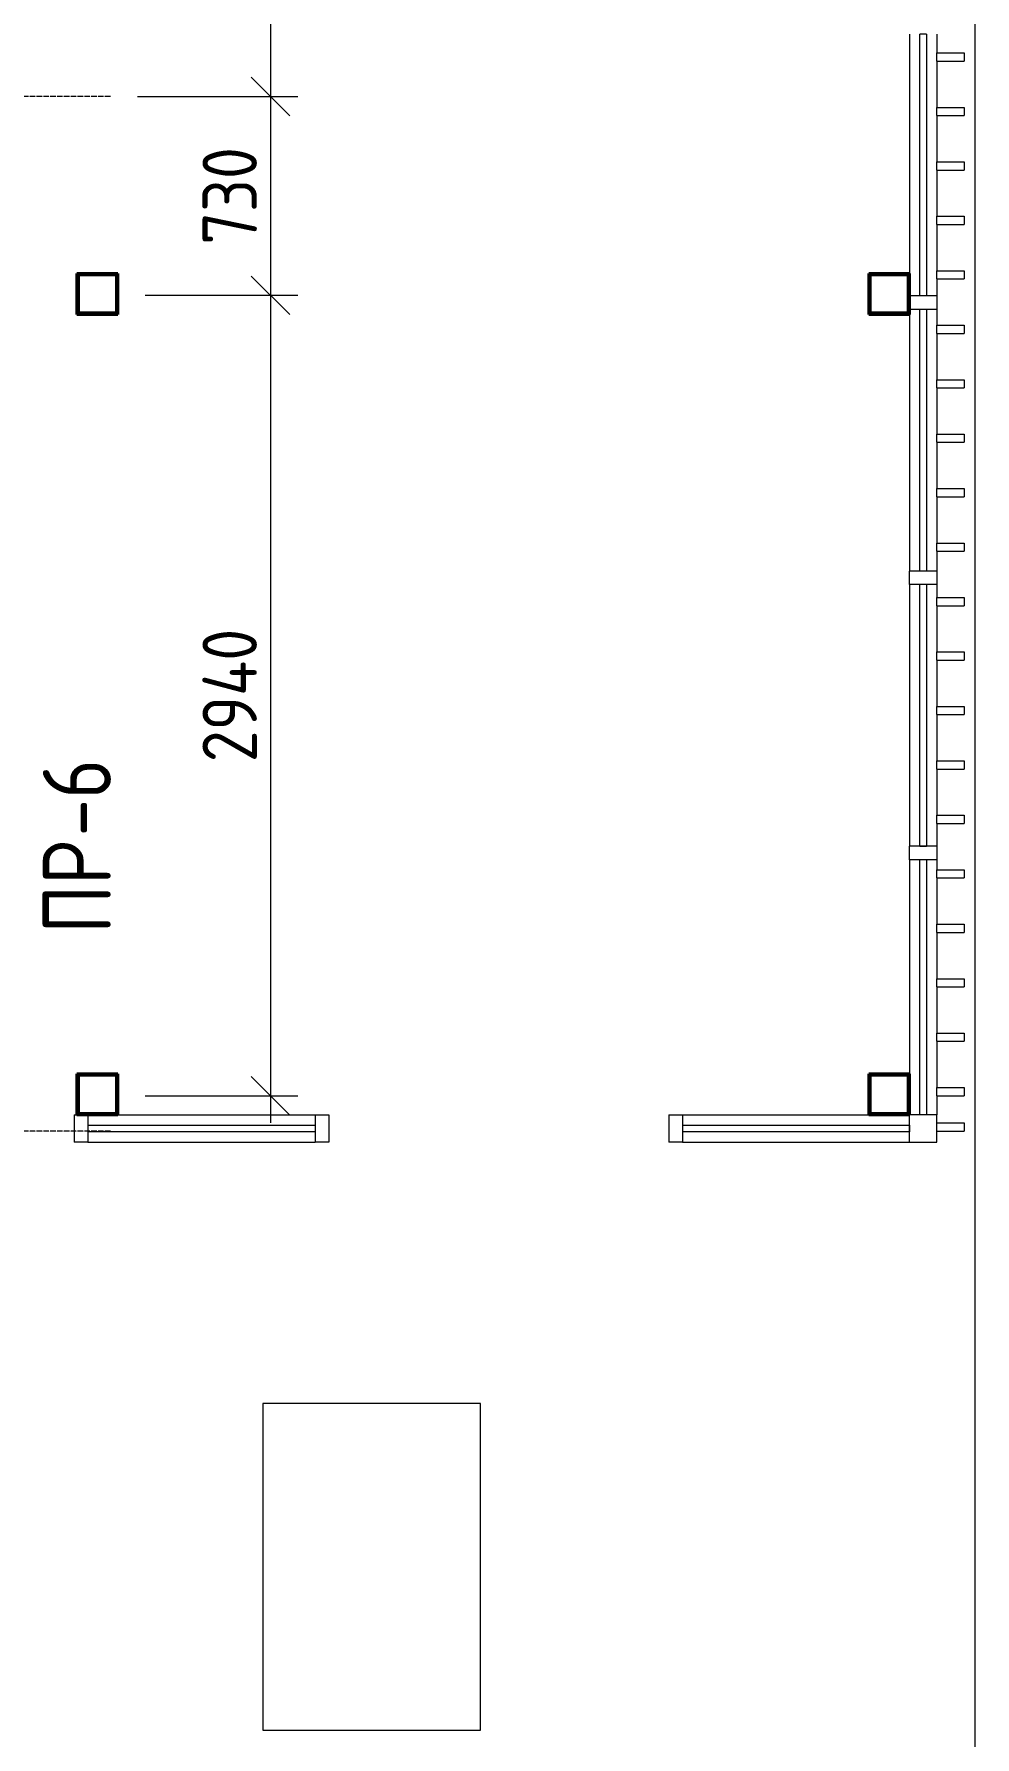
# Model space of a CAD drawing. Header units: millimetres. Extents: x -56773 to 323062, y -262288 to 76460.
# Drawn here: x -1494 to 1964, y -36285 to -30030 of the extents above; entities that cross this region are included whole.
import ezdxf

# ---------------------------------------------------------------- set-up
doc = ezdxf.new("R2010")
doc.units = ezdxf.units.MM
doc.linetypes.add('ADSK_Линия сетки', pattern=[25, 20, -2.5, 0, -2.5])
for name, color, linetype, lineweight in [('Витраж', 7, 'Continuous', 9), ('Марки', 7, 'Continuous', 20), ('Несущие колонны', 7, 'Continuous', 18), ('Оси', 7, 'Continuous', 9), ('Панели витража', 7, 'Continuous', 9), ('Перекрытие', 7, 'Continuous', 18), ('Размеры', 7, 'Continuous', 9)]:
    doc.layers.add(name, color=color, linetype=linetype, lineweight=lineweight)
doc.styles.add('GOST Common_3', font='', dxfattribs={"width": 0.9, "height": 200})
doc.styles.add('GOST Common_5', font='', dxfattribs={"width": 0.85, "height": 250})
doc.styles.get('GOST Common_3').set_extended_font_data('GOST Common')
doc.styles.get('GOST Common_5').set_extended_font_data('GOST Common')
doc.dimstyles.new('ADSK_Основной_2_0_2', dxfattribs={"dimscale": 304.8, "dimtxt": 201.142999, "dimasz": 0.463911, "dimexe": 0.328084, "dimexo": 0.328084, "dimgap": 0.164042, "dimtad": 1, "dimdec": 3, "dimrnd": 0.001, "dimdsep": 46, "dimtxsty": 'GOST Common_3', "dimblk1": 'OBLIQUE', "dimblk2": 'OBLIQUE', "dimsah": 1, "dimcen": 0.09, "dimdle": 0.328084, "dimazin": 2, "dimtfac": 1, "dimtdec": 4, "dimtix": 1, "dimtmove": 0, "dimatfit": 3, "dimfxl": 1, "dimtvp": 1, "dimtolj": 1, "dimtzin": 0, "dimlwd": 20, "dimlwe": 20, "dimarcsym": 2})

# ---------------------------------------------------------------- blocks, each defined once
blk = doc.blocks.new('Труба квадратного сечения _ТУ 36-2287-80_-Колонна - труба160x5-3389903-Кладочный план 1-го этажа')
at = {"layer": 'Несущие колонны', "lineweight": 40}
for p, q in [((80, 80), (-70, 80)), ((-70, 80), (-70, -70)), ((-65, -65), (-65, 75)), ((-65, 75), (75, 75)), ((75, 75), (75, -65)), ((80, -70), (80, 80)), ((-70, -70), (80, -70)), ((75, -65), (-65, -65))]:
    blk.add_line(p, q, dxfattribs=at)
blk = doc.blocks.new('Труба квадратного сечения _ТУ 36-2287-80_-Колонна - труба160x5-3389905-Кладочный план 1-го этажа')
at = {"layer": 'Несущие колонны', "lineweight": 40}
for p, q in [((80, 80), (-70, 80)), ((-70, 80), (-70, -70)), ((-65, -65), (-65, 75)), ((-65, 75), (75, 75)), ((75, 75), (75, -65)), ((80, -70), (80, 80)), ((-70, -70), (80, -70)), ((75, -65), (-65, -65))]:
    blk.add_line(p, q, dxfattribs=at)
blk = doc.blocks.new('Труба квадратного сечения _ТУ 36-2287-80_-Колонна - труба160x5-3389902-Кладочный план 1-го этажа')
at = {"layer": 'Несущие колонны', "lineweight": 40}
for p, q in [((80, 80), (-70, 80)), ((-70, 80), (-70, -70)), ((-65, -65), (-65, 75)), ((-65, 75), (75, 75)), ((75, 75), (75, -65)), ((80, -70), (80, 80)), ((-70, -70), (80, -70)), ((75, -65), (-65, -65))]:
    blk.add_line(p, q, dxfattribs=at)
blk = doc.blocks.new('Системная панель - ADSK_Cтеклопакет_25-3525516-Кладочный план 1-го этажа')
at = {"layer": 'Панели витража', "lineweight": 18}
for p, q in [((-468.1, 12.5), (468.1, 12.5)), ((-468.1, -12.5), (-468.1, 12.5)), ((468.1, -12.5), (468.1, 12.5)), ((468.1, -12.5), (-468.1, -12.5))]:
    blk.add_line(p, q, dxfattribs=at)
blk = doc.blocks.new('Прямоугольный импост - 300х100 уширенный профиль-3525514-Кладочный план 1-го этажа')
at = {"layer": 'Витраж'}
for p, q in [((440, 15801.1), (440, 15015)), ((540, 15801.1), (540, 15765)), ((540, 15735), (540, 15565)), ((540, 15535), (540, 15365)), ((540, 15335), (540, 15165)), ((540, 15135), (540, 14965)), ((540, 14935), (540, 14865))]:
    blk.add_line(p, q, dxfattribs=at)
blk = doc.blocks.new('Системная панель - ADSK_Cтеклопакет_25-3525517-Кладочный план 1-го этажа')
at = {"layer": 'Панели витража', "lineweight": 18}
for p, q in [((-480.6, 12.5), (480.6, 12.5)), ((-480.6, -12.5), (-480.6, 12.5)), ((480.6, -12.5), (480.6, 12.5)), ((480.6, -12.5), (-480.6, -12.5))]:
    blk.add_line(p, q, dxfattribs=at)
blk = doc.blocks.new('Прямоугольный импост - 300х100 уширенный профиль-3525515-Кладочный план 1-го этажа')
at = {"layer": 'Витраж'}
for p, q in [((440, 17805), (440, 16862.2)), ((540, 17823.3), (540, 17765)), ((540, 17735), (540, 17565)), ((540, 17535), (540, 17365)), ((540, 17335), (540, 17165)), ((540, 17135), (540, 16965)), ((540, 16935), (540, 16862.2))]:
    blk.add_line(p, q, dxfattribs=at)
blk = doc.blocks.new('Прямоугольный импост - 50х100-3389790-Кладочный план 1-го этажа')
at = {"layer": 'Витраж', "lineweight": 18}
for p, q in [((25, 50), (-25, 50)), ((-25, 50), (-25, -50)), ((25, 50), (25, -50)), ((-25, -50), (25, -50))]:
    blk.add_line(p, q, dxfattribs=at)
blk = doc.blocks.new('Прямоугольный импост - 300х100 уширенный профиль-V2-Кладочный план 1-го этажа')
at = {"layer": 'Витраж'}
for p, q in [((440, 16812.2), (440, 15851.1)), ((540, 16812.2), (540, 16765)), ((540, 16735), (540, 16565)), ((540, 16535), (540, 16365)), ((540, 16335), (540, 16165)), ((540, 16135), (540, 15965)), ((540, 15935), (540, 15851.1))]:
    blk.add_line(p, q, dxfattribs=at)
blk = doc.blocks.new('Прямоугольный импост - ламели входа 30х100-1307918-Кладочный план 1-го этажа')
at = {"layer": 'Витраж', "lineweight": 18}
for p, q in [((0, 50), (-30, 50)), ((-30, 50), (-30, -50)), ((0, 50), (0, -50)), ((-30, -50), (0, -50))]:
    blk.add_line(p, q, dxfattribs=at)
blk = doc.blocks.new('Прямоугольный импост - ламели входа 30х100-1307916-Кладочный план 1-го этажа')
at = {"layer": 'Витраж', "lineweight": 18}
for p, q in [((15, 50), (-15, 50)), ((-15, 50), (-15, -50)), ((15, 50), (15, -50)), ((-15, -50), (15, -50))]:
    blk.add_line(p, q, dxfattribs=at)
blk = doc.blocks.new('Системная панель - ADSK_Cтеклопакет_25-3523879-Кладочный план 1-го этажа')
at = {"layer": 'Панели витража', "lineweight": 18}
for p, q in [((-417.5, 12.5), (417.5, 12.5)), ((-417.5, -12.5), (-417.5, 12.5)), ((417.5, -12.5), (417.5, 12.5)), ((417.5, -12.5), (-417.5, -12.5))]:
    blk.add_line(p, q, dxfattribs=at)
blk = doc.blocks.new('Прямоугольный импост - 300х100 уширенный профиль-3523878-Кладочный план 1-го этажа')
at = {"layer": 'Витраж'}
for p, q in [((-395, 14865), (290, 14865)), ((-395, 14765), (440, 14765))]:
    blk.add_line(p, q, dxfattribs=at)
blk = doc.blocks.new('Прямоугольный импост - 50х100-V3-Кладочный план 1-го этажа')
at = {"layer": 'Витраж', "lineweight": 18}
for p, q in [((-50, 50), (-50, -50)), ((0, 50), (-10, 50)), ((0, 50), (0, -50)), ((-50, -50), (0, -50))]:
    blk.add_line(p, q, dxfattribs=at)
blk = doc.blocks.new('Прямоугольный импост - 300х100 уширенный профиль-V4-Кладочный план 1-го этажа')
at = {"layer": 'Витраж'}
for p, q in [((-2470, 14865), (-1745, 14865)), ((-2580, 14765), (-1745, 14765))]:
    blk.add_line(p, q, dxfattribs=at)
blk = doc.blocks.new('Квадратный угловой импост - 100х100 мм-3524843-Кладочный план 1-го этажа')
at = {"layer": 'Витраж', "lineweight": 18}
for p, q in [((50, 50), (-50, 50)), ((-50, 50), (-50, -50)), ((50, -50), (50, 50)), ((50, -50), (-50, -50))]:
    blk.add_line(p, q, dxfattribs=at)
blk = doc.blocks.new('Прямоугольный импост - 300х100 уширенный профиль-V10-Кладочный план 1-го этажа')
at = {"layer": 'Витраж'}
for p, q in [((440, 18834.4), (440, 17955)), ((540, 18834.4), (540, 18765)), ((540, 18735), (540, 18565)), ((540, 18535), (540, 18365)), ((540, 18335), (540, 18165)), ((540, 18135), (540, 17965)), ((540, 17935), (540, 17873.3))]:
    blk.add_line(p, q, dxfattribs=at)
blk = doc.blocks.new('Прямоугольный импост - 50х100-V11-Кладочный план 1-го этажа')
at = {"layer": 'Витраж', "lineweight": 18}
for p, q in [((25, 50), (-25, 50)), ((-25, 50), (-25, -50)), ((25, 50), (25, -50))]:
    blk.add_line(p, q, dxfattribs=at)
blk = doc.blocks.new('_Oblique')
at = {"color": 0, "linetype": 'ByBlock', "lineweight": -2}
blk.add_line((-0.5, -0.5), (0.5, 0.5), dxfattribs=at)
blk = doc.blocks.new('*D4134')
at = {"layer": 'Defpoints', "color": 0, "transparency": 16777216}
for p in [(-1186.1, -27989.7), (-1213.5, -30259.7), (-624.9, -30259.7)]:
    blk.add_point(p, dxfattribs=at)
at = {"layer": 'Размеры', "color": 0, "lineweight": 20, "transparency": 16777216}
for p, q in [((-624.9, -27889.7), (-624.9, -30359.7)), ((-1086.1, -27989.7), (-524.9, -27989.7)), ((-1113.5, -30259.7), (-524.9, -30259.7))]:
    blk.add_line(p, q, dxfattribs=at)
at = {"layer": 'Размеры', "color": 0, "lineweight": 20, "transparency": 16777216, "xscale": 141.4, "yscale": 141.4, "zscale": 141.4}
for p, rotation in [((-624.9, -27989.7), 90), ((-624.9, -30259.7), 270)]:
    blk.add_blockref('_Oblique', p, dxfattribs=dict(at, rotation=rotation))
at = {"layer": 'Размеры', "color": 0, "lineweight": 9, "transparency": 16777216, "insert": (-774.9, -29124.7), "char_height": 200, "width": 605.475, "attachment_point": 5, "rotation": 90, "style": 'GOST Common_3'}
blk.add_mtext('\\A1;2270', dxfattribs=at)
blk = doc.blocks.new('*D4135')
at = {"layer": 'Defpoints', "color": 0, "transparency": 16777216}
for p in [(-1213.5, -30259.7), (-1186.1, -30989.7), (-624.9, -30989.7)]:
    blk.add_point(p, dxfattribs=at)
at = {"layer": 'Размеры', "color": 0, "lineweight": 20, "transparency": 16777216}
for p, q in [((-624.9, -30159.7), (-624.9, -31089.7)), ((-1113.5, -30259.7), (-524.9, -30259.7)), ((-1086.1, -30989.7), (-524.9, -30989.7))]:
    blk.add_line(p, q, dxfattribs=at)
at = {"layer": 'Размеры', "color": 0, "lineweight": 20, "transparency": 16777216, "xscale": 141.4, "yscale": 141.4, "zscale": 141.4}
for p, rotation in [((-624.9, -30259.7), 90), ((-624.9, -30989.7), 270)]:
    blk.add_blockref('_Oblique', p, dxfattribs=dict(at, rotation=rotation))
at = {"layer": 'Размеры', "color": 0, "lineweight": 9, "transparency": 16777216, "insert": (-774.9, -30624.7), "char_height": 200, "width": 454.106, "attachment_point": 5, "rotation": 90, "style": 'GOST Common_3'}
blk.add_mtext('\\A1;730', dxfattribs=at)
blk = doc.blocks.new('*D4136')
at = {"layer": 'Defpoints', "color": 0, "transparency": 16777216}
for p in [(-1186.1, -30989.7), (-1186.1, -33929.7), (-624.9, -33929.7)]:
    blk.add_point(p, dxfattribs=at)
at = {"layer": 'Размеры', "color": 0, "lineweight": 20, "transparency": 16777216}
for p, q in [((-624.9, -30889.7), (-624.9, -34029.7)), ((-1086.1, -30989.7), (-524.9, -30989.7)), ((-1086.1, -33929.7), (-524.9, -33929.7))]:
    blk.add_line(p, q, dxfattribs=at)
at = {"layer": 'Размеры', "color": 0, "lineweight": 20, "transparency": 16777216, "xscale": 141.4, "yscale": 141.4, "zscale": 141.4}
for p, rotation in [((-624.9, -30989.7), 90), ((-624.9, -33929.7), 270)]:
    blk.add_blockref('_Oblique', p, dxfattribs=dict(at, rotation=rotation))
at = {"layer": 'Размеры', "color": 0, "lineweight": 9, "transparency": 16777216, "insert": (-774.9, -32459.7), "char_height": 200, "width": 625.93, "attachment_point": 5, "rotation": 90, "style": 'GOST Common_3'}
blk.add_mtext('\\A1;2940', dxfattribs=at)

msp = doc.modelspace()

# ---------------------------------------------------------------- linework, layer by layer
at = {"layer": 'Оси', "linetype": 'ADSK_Линия сетки', "lineweight": 5}
for p, q in [((-1213.4695, -30259.6624), (-23956.1623, -30259.6624)), ((-1213.4695, -34059.6624), (-23956.1623, -34059.6624))]:
    msp.add_line(p, q, dxfattribs=at)
at = {"layer": 'Перекрытие'}
for p, q in [((1963.9343, -24759.6624), (1963.9343, -39079.6624)), ((-653.6407, -35059.6624), (-653.6407, -36259.6624)), ((146.3593, -35059.6624), (-653.6407, -35059.6624)), ((146.3593, -36259.6624), (146.3593, -35059.6624)), ((-653.6407, -36259.6624), (146.3593, -36259.6624))]:
    msp.add_line(p, q, dxfattribs=at)

# ---------------------------------------------------------------- block references
at = {"layer": 'Витраж'}
for name in ['Прямоугольный импост - 300х100 уширенный профиль-V10-Кладочный план 1-го этажа', 'Прямоугольный импост - 300х100 уширенный профиль-3525515-Кладочный план 1-го этажа', 'Прямоугольный импост - 300х100 уширенный профиль-V2-Кладочный план 1-го этажа', 'Прямоугольный импост - 300х100 уширенный профиль-3525514-Кладочный план 1-го этажа', 'Прямоугольный импост - 300х100 уширенный профиль-V4-Кладочный план 1-го этажа', 'Прямоугольный импост - 300х100 уширенный профиль-3523878-Кладочный план 1-го этажа']:
    msp.add_blockref(name, (1283.9343, -48864.6314), dxfattribs=at)
at = {"layer": 'Витраж', "lineweight": 18, "extrusion": (0, 0, -1)}
for name, p, rotation in [('Прямоугольный импост - ламели входа 30х100-1307916-Кладочный план 1-го этажа', (-1873.9343, -30114.6624), 270.0000000000001), ('Прямоугольный импост - ламели входа 30х100-1307916-Кладочный план 1-го этажа', (-1873.9343, -30314.6624), 270.0000000000001), ('Прямоугольный импост - ламели входа 30х100-1307916-Кладочный план 1-го этажа', (-1873.9343, -30514.6624), 270.0000000000001), ('Прямоугольный импост - ламели входа 30х100-1307916-Кладочный план 1-го этажа', (-1873.9343, -30714.6624), 270.0000000000001), ('Прямоугольный импост - ламели входа 30х100-1307916-Кладочный план 1-го этажа', (-1873.9343, -30914.6624), 270.0000000000001), ('Прямоугольный импост - 50х100-V11-Кладочный план 1-го этажа', (-1773.9343, -31016.3291), 89.99999999999984), ('Прямоугольный импост - ламели входа 30х100-1307916-Кладочный план 1-го этажа', (-1873.9343, -31114.6624), 270.0000000000001), ('Прямоугольный импост - ламели входа 30х100-1307916-Кладочный план 1-го этажа', (-1873.9343, -31314.6624), 270.0000000000001), ('Прямоугольный импост - ламели входа 30х100-1307916-Кладочный план 1-го этажа', (-1873.9343, -31514.6624), 270.0000000000001), ('Прямоугольный импост - ламели входа 30х100-1307916-Кладочный план 1-го этажа', (-1873.9343, -31714.6624), 270.0000000000001), ('Прямоугольный импост - ламели входа 30х100-1307916-Кладочный план 1-го этажа', (-1873.9343, -31914.6624), 270.0000000000001), ('Прямоугольный импост - 50х100-3389790-Кладочный план 1-го этажа', (-1773.9343, -32027.4402), 89.99999999999984), ('Прямоугольный импост - ламели входа 30х100-1307916-Кладочный план 1-го этажа', (-1873.9343, -32114.6624), 270.0000000000001), ('Прямоугольный импост - ламели входа 30х100-1307916-Кладочный план 1-го этажа', (-1873.9343, -32314.6624), 270.0000000000001), ('Прямоугольный импост - ламели входа 30х100-1307916-Кладочный план 1-го этажа', (-1873.9343, -32514.6624), 270.0000000000001), ('Прямоугольный импост - ламели входа 30х100-1307916-Кладочный план 1-го этажа', (-1873.9343, -32714.6624), 270.0000000000001), ('Прямоугольный импост - ламели входа 30х100-1307916-Кладочный план 1-го этажа', (-1873.9343, -32914.6624), 270.0000000000001), ('Прямоугольный импост - 50х100-3389790-Кладочный план 1-го этажа', (-1773.9343, -33038.5513), 89.99999999999984), ('Прямоугольный импост - ламели входа 30х100-1307916-Кладочный план 1-го этажа', (-1873.9343, -33114.6624), 270.0000000000001), ('Прямоугольный импост - ламели входа 30х100-1307916-Кладочный план 1-го этажа', (-1873.9343, -33314.6624), 270.0000000000001), ('Прямоугольный импост - ламели входа 30х100-1307916-Кладочный план 1-го этажа', (-1873.9343, -33514.6624), 270.0000000000001), ('Прямоугольный импост - ламели входа 30х100-1307916-Кладочный план 1-го этажа', (-1873.9343, -33714.6624), 270.0000000000001), ('Прямоугольный импост - ламели входа 30х100-1307916-Кладочный план 1-го этажа', (-1873.9343, -33914.6624), 270.0000000000001), ('Прямоугольный импост - ламели входа 30х100-1307918-Кладочный план 1-го этажа', (-1873.9343, -34059.6624), 270.0000000000001)]:
    msp.add_blockref(name, p, dxfattribs=dict(at, rotation=rotation))
for name, p in [('Прямоугольный импост - 50х100-V3-Кладочный план 1-го этажа', (1346.0657, -34049.6624)), ('Прямоугольный импост - 50х100-3389790-Кладочный план 1-го этажа', (436.0657, -34049.6624)), ('Прямоугольный импост - 50х100-3389790-Кладочный план 1-го этажа', (-863.9343, -34049.6624))]:
    msp.add_blockref(name, p, dxfattribs=at)
at = {"layer": 'Витраж', "rotation": 270.0000000000002}
msp.add_blockref('Квадратный угловой импост - 100х100 мм-3524843-Кладочный план 1-го этажа', (1773.9343, -34049.6624), dxfattribs=at)
at = {"layer": 'Несущие колонны', "rotation": 89.9999999999999}
for name, p in [('Труба квадратного сечения _ТУ 36-2287-80_-Колонна - труба160x5-3389905-Кладочный план 1-го этажа', (-1256.0657, -30989.6624)), ('Труба квадратного сечения _ТУ 36-2287-80_-Колонна - труба160x5-3389902-Кладочный план 1-го этажа', (1653.9343, -30989.6624)), ('Труба квадратного сечения _ТУ 36-2287-80_-Колонна - труба160x5-3389905-Кладочный план 1-го этажа', (-1256.0657, -33929.6624)), ('Труба квадратного сечения _ТУ 36-2287-80_-Колонна - труба160x5-3389903-Кладочный план 1-го этажа', (1653.9343, -33929.6624))]:
    msp.add_blockref(name, p, dxfattribs=at)
at = {"layer": 'Панели витража', "lineweight": 18}
for name, p, rotation in [('Системная панель - ADSK_Cтеклопакет_25-3525517-Кладочный план 1-го этажа', (1773.9343, -30510.7735), 90.00000000000017), ('Системная панель - ADSK_Cтеклопакет_25-3525517-Кладочный план 1-го этажа', (1773.9343, -31521.8846), 90.00000000000017), ('Системная панель - ADSK_Cтеклопакет_25-3525517-Кладочный план 1-го этажа', (1773.9343, -32532.9957), 90.00000000000017), ('Системная панель - ADSK_Cтеклопакет_25-3525516-Кладочный план 1-го этажа', (1773.9343, -33531.6069), 90.00000000000017), ('Системная панель - ADSK_Cтеклопакет_25-3523879-Кладочный план 1-го этажа', (-878.5657, -34049.6624), 180), ('Системная панель - ADSK_Cтеклопакет_25-3523879-Кладочный план 1-го этажа', (1306.4343, -34049.6624), 180)]:
    msp.add_blockref(name, p, dxfattribs=dict(at, rotation=rotation))

# ---------------------------------------------------------------- texts
at = {"layer": 'Марки', "lineweight": 9, "char_height": 250, "attachment_point": 1, "rotation": 90, "style": 'GOST Common_5'}
for s, insert, width in [('-6', (-1461.5256, -32977.4058), 389.620125), ('ПР', (-1461.5256, -33334.5933), 432.91125)]:
    msp.add_mtext(s, dxfattribs=dict(at, insert=insert, width=width))

# ---------------------------------------------------------------- dimensions: what is measured, and where the dimension line sits
at = {"layer": 'Размеры', "lineweight": 9}
for base, p1, p2, override, picture, middle in [((-624.9007, -30259.6624), (-1186.0657, -27989.6624), (-1213.4695, -30259.6624), {"dimpost": '<>', "dimfxl": 2270.165406}, '*D4134', (-774.9007, -29124.6624)), ((-624.9007, -30989.6624), (-1213.4695, -30259.6624), (-1186.0657, -30989.6624), {"dimpost": '<>', "dimfxl": 730.514182}, '*D4135', (-774.9007, -30624.6624)), ((-624.9007, -33929.6624), (-1186.0657, -30989.6624), (-1186.0657, -33929.6624), {"dimpost": '<>', "dimfxl": 2940}, '*D4136', (-774.9007, -32459.6624))]:
    dim = msp.add_linear_dim(base=base, p1=p1, p2=p2, angle=90, dimstyle='ADSK_Основной_2_0_2', override=override, dxfattribs=at)
    dim.commit()
    dim.dimension.update_dxf_attribs({"geometry": picture, "text_midpoint": middle})

doc.saveas('drawing.dxf')
